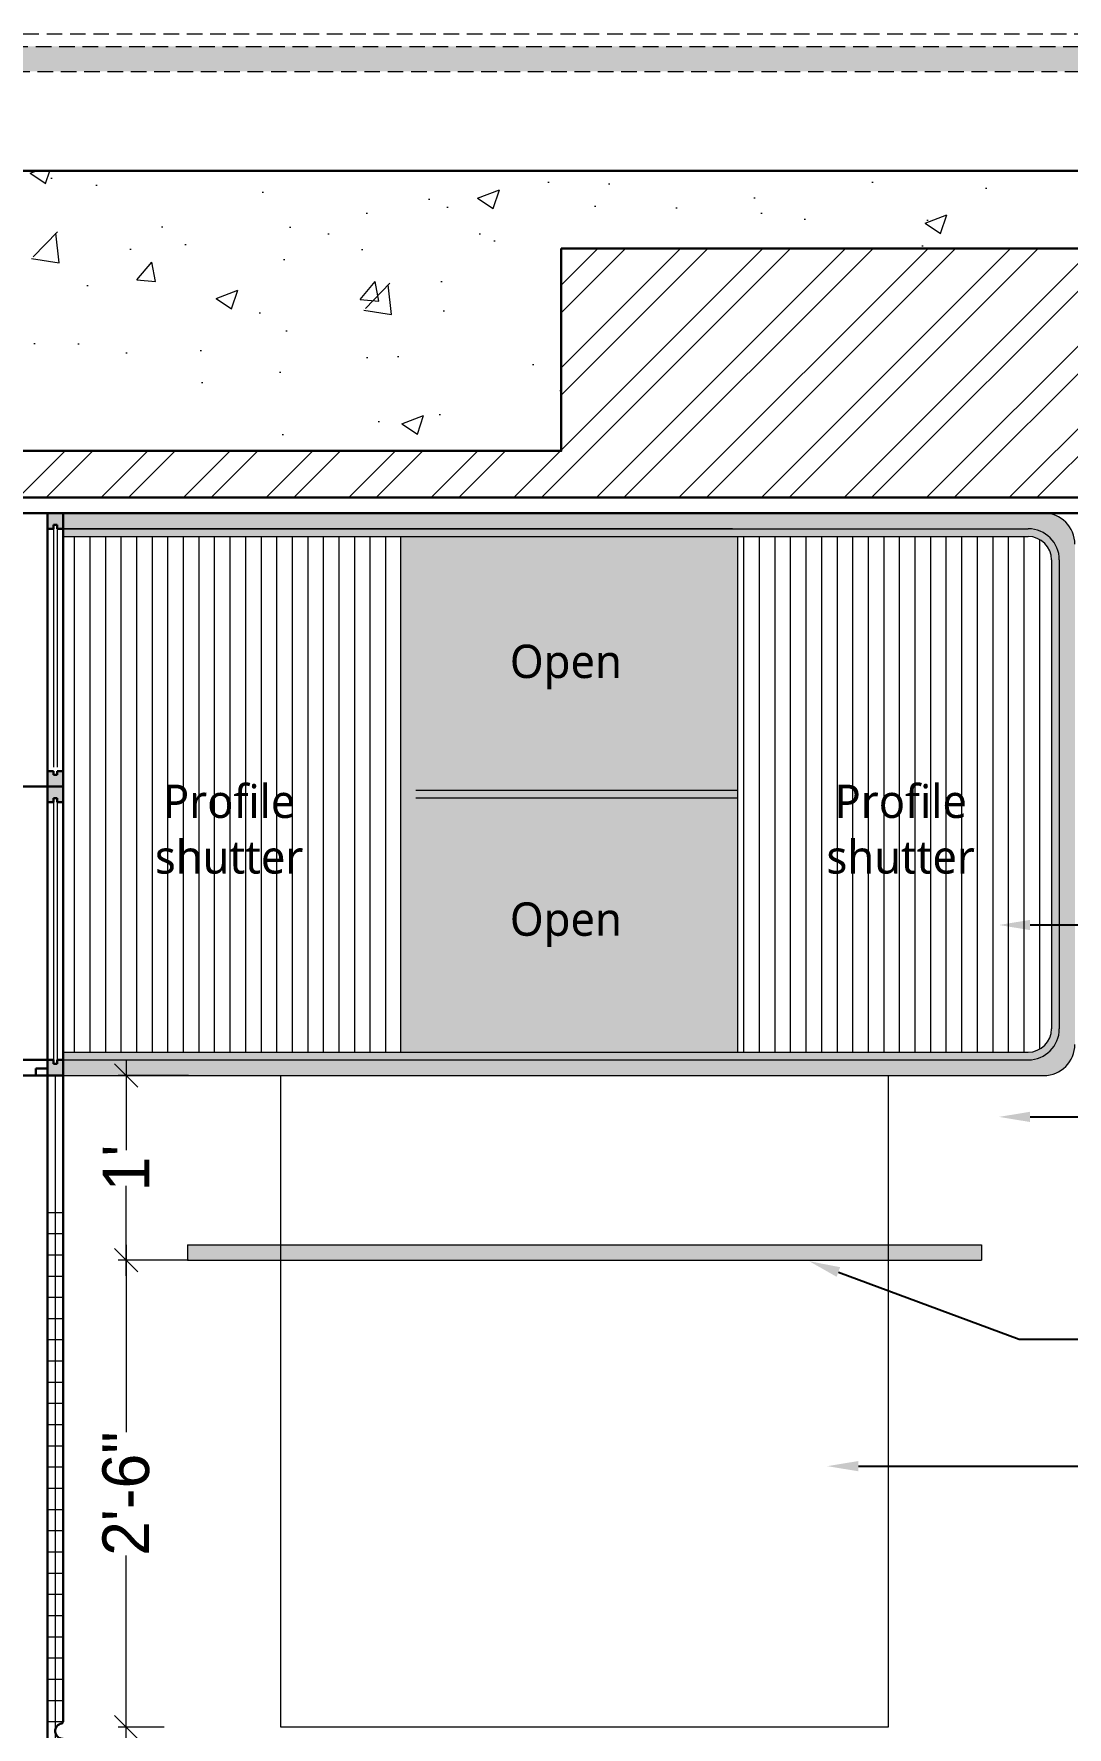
# Model space of a CAD drawing. Header units: millimetres. Extents: x 56222 to 3066687, y -650199 to -121287.
# Drawn here: x 141055.4 to 141121.8, y -184186.2 to -184077.4 of the extents above; entities that cross this region are included whole.
import ezdxf
from ezdxf import colors
from ezdxf.entities.mleader import LeaderData, LeaderLine
from ezdxf.math import Vec2, Vec3

# ---------------------------------------------------------------- set-up
doc = ezdxf.new("R2010")
doc.units = ezdxf.units.MM
doc.header["$MEASUREMENT"] = 0
doc.header["$PDMODE"] = 35
doc.linetypes.add('DASHED', pattern=[0.75, 0.5, -0.25])
doc.linetypes.add('DASHEDX2', pattern=[1.5, 1, -0.5])
doc.layers.get('Defpoints').update_dxf_attribs({"color": 220})
for name, color, linetype, lineweight in [('Dimension', 10, 'DASHEDX2', 20), ('Farniture', 59, 'Continuous', 25), ('FURNITURE', 32, 'Continuous', 9), ('furniture dimensions', 1, 'DASHED', 0), ('FURNITURE-1', 252, 'Continuous', 13), ('HACHA', 253, 'Continuous', 5), ('SECTION ( SLAB PLine )', 104, 'Continuous', 30), ('Text', 7, 'Continuous', 15), ('wall', 7, 'Continuous', 30)]:
    doc.layers.add(name, color=color, linetype=linetype, lineweight=lineweight)
doc.layers.add('str coll', color=6, linetype='Continuous')
doc.styles.add('century g', font='GOTHIC.TTF')
doc.styles.get("Standard").update_dxf_attribs({"font": 'arial.ttf', "height": 6})
doc.styles.add('style4', font='ARIALN.TTF')
doc.dimstyles.new('Archana', dxfattribs={"dimtxt": 2, "dimasz": 0.75, "dimexe": 0.5, "dimexo": 0.5, "dimgap": 0, "dimtad": 0, "dimzin": 0, "dimdsep": 46, "dimlunit": 4, "dimtxsty": 'century g', "dimblk": 'OBLIQUE', "dimcen": 0, "dimdle": 1, "dimclrd": 256, "dimclre": 256, "dimclrt": 256, "dimadec": 0, "dimazin": 0, "dimtfac": 1, "dimtofl": 0, "dimtmove": 1, "dimatfit": 3, "dimfxl": 1, "dimfxlon": 1, "dimtolj": 1, "dimtzin": 0, "dimlwd": -1, "dimlwe": -1, "dimarcsym": 0})

# ---------------------------------------------------------------- blocks, each defined once
blk = doc.blocks.new('_Oblique')
at = {"layer": 'wall', "color": 0, "lineweight": -2}
blk.add_line((-0.5, -0.5), (0.5, 0.5), dxfattribs=at)
blk = doc.blocks.new('*D409')
at = {"layer": 'Defpoints', "color": 0, "linetype": 'Continuous', "lineweight": 30, "transparency": 16777216}
for p in [(141061.31, -184156.24), (141066.28, -184156.24), (141064.25, -184186.24)]:
    blk.add_point(p, dxfattribs=at)
at = {"layer": 'furniture dimensions', "color": 5, "linetype": 'Continuous', "transparency": 16777216}
for p, q in [((141061.31, -184155.24), (141061.31, -184167.29)), ((141065.31, -184156.24), (141060.81, -184156.24)), ((141061.31, -184187.24), (141061.31, -184175.2))]:
    blk.add_line(p, q, dxfattribs=at)
at = {"layer": 'furniture dimensions', "color": 5, "linetype": 'ByBlock', "transparency": 16777216}
blk.add_line((141063.75, -184186.24), (141060.81, -184186.24), dxfattribs=at)
at = {"layer": 'furniture dimensions', "color": 5, "linetype": 'Continuous', "transparency": 16777216, "xscale": 1.5, "yscale": 1.5, "zscale": 1.5}
for p, rotation in [((141061.31, -184156.24), 90), ((141061.31, -184186.24), 270)]:
    blk.add_blockref('_Oblique', p, dxfattribs=dict(at, rotation=rotation))
at = {"layer": 'furniture dimensions', "linetype": 'Continuous', "lineweight": 0, "transparency": 16777216, "insert": (141061.31, -184171.24), "char_height": 3, "attachment_point": 5, "rotation": 90, "style": 'century g'}
blk.add_mtext('\\A1;2\'-6"', dxfattribs=at)
blk = doc.blocks.new('*D454')
at = {"layer": 'Defpoints', "color": 0, "linetype": 'Continuous', "lineweight": 30, "transparency": 16777216}
for p in [(141061.31, -184144.37), (141066.28, -184144.37), (141066.28, -184156.24)]:
    blk.add_point(p, dxfattribs=at)
at = {"layer": 'furniture dimensions', "color": 5, "linetype": 'Continuous', "transparency": 16777216}
for p, q in [((141061.31, -184143.37), (141061.31, -184149.16)), ((141065.31, -184144.37), (141060.81, -184144.37)), ((141061.31, -184157.24), (141061.31, -184151.45))]:
    blk.add_line(p, q, dxfattribs=at)
at = {"layer": 'furniture dimensions', "color": 5, "linetype": 'ByBlock', "transparency": 16777216}
blk.add_line((141065.31, -184156.24), (141060.81, -184156.24), dxfattribs=at)
at = {"layer": 'furniture dimensions', "color": 5, "linetype": 'Continuous', "transparency": 16777216, "xscale": 1.5, "yscale": 1.5, "zscale": 1.5}
for p, rotation in [((141061.31, -184144.37), 90), ((141061.31, -184156.24), 270)]:
    blk.add_blockref('_Oblique', p, dxfattribs=dict(at, rotation=rotation))
at = {"layer": 'furniture dimensions', "linetype": 'Continuous', "lineweight": 0, "transparency": 16777216, "insert": (141061.31, -184150.31), "char_height": 3, "attachment_point": 5, "rotation": 90, "style": 'century g'}
blk.add_mtext("\\A1;1'", dxfattribs=at)

msp = doc.modelspace()

# ---------------------------------------------------------------- hatches: boundary and pattern name
at = {"lineweight": 30, "true_color": 0xc7c8ca}
h = msp.add_hatch(color=9, dxfattribs=at)
h.dxf.hatch_style = 1
h.paths.add_polyline_path([(141057.26, -184143.37), (141056.88, -184143.37), (141056.88, -184143.62), (141056.64, -184143.62), (141056.64, -184143.37), (141056.26, -184143.37), (141056.26, -184144.37), (141057.26, -184144.37)])
h.paths.add_polyline_path([(141057.26, -184125.81), (141056.26, -184125.81), (141056.26, -184126.81), (141056.64, -184126.81), (141056.64, -184126.56), (141056.88, -184126.56), (141056.88, -184126.81), (141057.26, -184126.81)])
h.paths.add_polyline_path([(141057.26, -184124.81), (141056.88, -184124.81), (141056.88, -184125.06), (141056.64, -184125.06), (141056.64, -184124.81), (141056.26, -184124.81), (141056.26, -184125.81), (141057.26, -184125.81)])
h.paths.add_polyline_path([(141057.26, -184108.24), (141056.26, -184108.24), (141056.26, -184109.24), (141056.64, -184109.24), (141056.64, -184108.99), (141056.88, -184108.99), (141056.88, -184109.24), (141057.26, -184109.24)])
at = {"lineweight": 30, "transparency": 33554574}
h = msp.add_hatch(color=34, dxfattribs=at)
h.dxf.hatch_style = 1
h.paths.add_polyline_path([(141120.26, -184108.24), (141057.26, -184108.24), (141057.26, -184109.24), (141100.26, -184109.24), (141119.26, -184109.24, -0.414214), (141121.26, -184111.24), (141121.26, -184133.74), (141122.26, -184133.74), (141122.26, -184122.24), (141122.26, -184110.24, 0.414214)])
h.paths.add_polyline_path([(141122.26, -184133.74), (141121.26, -184133.74), (141121.26, -184141.37, -0.414214), (141119.26, -184143.37), (141057.26, -184143.37), (141057.26, -184144.37), (141120.26, -184144.37, 0.414214), (141122.26, -184142.37)])
at = {"lineweight": 30}
h = msp.add_hatch(color=7, dxfattribs=at)
h.dxf.hatch_style = 1
h.paths.add_polyline_path([(141119.26, -184109.24), (141057.26, -184109.24), (141057.26, -184109.74), (141119.26, -184109.74, -0.414214), (141120.76, -184111.24), (141120.76, -184133.74), (141121.26, -184133.74), (141121.26, -184111.24, 0.414214)])
h.paths.add_polyline_path([(141121.26, -184133.74), (141120.76, -184133.74), (141120.76, -184141.37, -0.414214), (141119.26, -184142.87), (141057.26, -184142.87), (141057.26, -184143.37), (141119.26, -184143.37, 0.414214), (141121.26, -184141.37)])
at = {"lineweight": 30, "transparency": 33554574}
h = msp.add_hatch(color=34, dxfattribs=at)
h.dxf.hatch_style = 1
h.paths.add_polyline_path([(141116.26, -184155.24), (141110.26, -184155.24), (141110.26, -184156.24), (141116.26, -184156.24)])
h.paths.add_polyline_path([(141110.26, -184155.24), (141071.26, -184155.24), (141071.26, -184156.24), (141110.26, -184156.24)])
h.paths.add_polyline_path([(141071.26, -184155.24), (141065.26, -184155.24), (141065.26, -184156.24), (141071.26, -184156.24)])
at = {"layer": 'Dimension', "true_color": 0xd39e00}
h = msp.add_hatch(color=42, dxfattribs=at)
h.paths.add_polyline_path([(140994.01, -184239.84), (141223.59, -184239.84), (141223.59, -184078.25), (140994.01, -184078.25)])
h.paths.add_polyline_path([(140995.62, -184238.23), (141221.98, -184238.23), (141221.98, -184079.86), (140995.62, -184079.86)], flags=16)
at = {"layer": 'FURNITURE', "lineweight": 18, "transparency": 33554600}
h = msp.add_hatch(dxfattribs=at)
h.set_pattern_fill('ANSI31', color=9, scale=8, angle=45)
h.paths.add_polyline_path([(141120.76, -184111.24, 0.414214), (141119.26, -184109.74), (141100.59, -184109.74), (141100.59, -184142.87), (141119.26, -184142.87, 0.414214), (141120.76, -184141.37)])
h.paths.add_polyline_path([(141078.93, -184109.74), (141057.26, -184109.74), (141057.26, -184142.87), (141078.93, -184142.87)])
at = {"layer": 'FURNITURE', "lineweight": 30, "true_color": 0xc8a668, "transparency": 33554485}
h = msp.add_hatch(color=43, dxfattribs=at)
h.dxf.hatch_style = 1
h.paths.add_polyline_path([(141100.59, -184109.74), (141078.93, -184109.74), (141078.93, -184142.87), (141100.59, -184142.87)])
at = {"layer": 'FURNITURE', "lineweight": 0, "true_color": 0x000000, "transparency": 33554687}
h = msp.add_hatch(color=18, dxfattribs=at)
h.dxf.hatch_style = 1
h.paths.add_polyline_path([(141100.59, -184126.06), (141078.93, -184126.06), (141078.93, -184126.56), (141100.59, -184126.56)])
at = {"layer": 'FURNITURE-1', "lineweight": 18, "true_color": 0xc7c8ca}
h = msp.add_hatch(dxfattribs=at)
h.set_pattern_fill('AR-CONC', color=9, scale=2)
h.set_pattern_definition([(50, (1929.608, -6.452), (14.34520365, -1.2550427), [1.5, -16.5]), (355, (1929.608, -6.452), (-2.7750267, 15.0438427), [1.2, -13.2]), (100.4514445, (1930.803, -6.556), (11.5701769, 13.7887998), [1.2748038, -14.0228422]), (46.1842, (1929.608, -2.452), (21.3448266, -3.3103856), [2.25, -24.75]), (96.635635, (1931.387, -2.727), (18.693239, 19.482372), [1.9122068, -21.0342752]), (351.184164, (1929.608, -2.452), (18.693239, 19.482372), [1.8, -19.8]), (21, (1931.608, -3.452), (11.93814104, -8.0523778), [1.5, -16.5]), (326, (1931.608, -3.452), (4.8663066, 14.5030009), [1.2, -13.2]), (71.451445, (1932.603, -4.123), (16.8044475, 6.45062306), [1.2748038, -14.0228422]), (37.5, (1929.608, -6.4516), (0.24319711, 6.65787708), [0, -13.04, 0, -13.4, 0, -13.25]), (7.5, (1929.608, -6.4516), (5.26139075, 7.88823424), [0, -7.64, 0, -12.74, 0, -5.05]), (327.5, (1925.148, -6.4516), (10.67644872, -0.45109743), [0, -5, 0, -15.6, 0, -20.7]), (317.5, (1923.148, -6.452), (11.6637234, 2.00209965), [0, -6.5, 0, -10.36, 0, -14.7])])
h.paths.add_polyline_path([(141089.26, -184091.24), (141161.26, -184091.24), (141161.26, -184099.57), (141170.26, -184099.57), (141170.26, -184091.24), (141172.79, -184091.24), (141172.79, -184086.24), (141015.97, -184086.24), (141015.97, -184091.24), (141032.26, -184091.24), (141032.26, -184104.24), (141089.26, -184104.24)])
at = {"layer": 'FURNITURE-1', "lineweight": 18, "transparency": 33554572}
h = msp.add_hatch(dxfattribs=at)
h.set_pattern_fill('ANSI32', color=6, scale=10)
h.set_pattern_definition([(45, (1929.608, -6.4516), (-2.65165043, 2.65165043), []), (45, (1931.3758, -6.4516), (-2.65165043, 2.65165043), [])])
h.paths.add_polyline_path([(141161.26, -184091.24), (141089.26, -184091.24), (141089.26, -184104.24), (141032.26, -184104.24), (141032.26, -184107.24), (141161.26, -184107.24), (141161.26, -184104.24)])

# ---------------------------------------------------------------- linework, layer by layer
at = {"layer": 'Dimension', "color": 42, "true_color": 0xd39e00, "elevation": 0.24}
for points in [[(140993.21, -184077.44), (141224.4, -184077.44), (141224.4, -184240.65), (140993.21, -184240.65)], [(140994.01, -184078.25), (141223.59, -184078.25), (141223.59, -184239.84), (140994.01, -184239.84)], [(140995.62, -184079.86), (141221.98, -184079.86), (141221.98, -184238.23), (140995.62, -184238.23)]]:
    msp.add_lwpolyline(points, close=True, dxfattribs=at)
at = {"layer": 'Farniture', "lineweight": 0}
for p, q in [((141100.59, -184126.06), (141079.93, -184126.06)), ((141100.59, -184126.56), (141079.93, -184126.56))]:
    msp.add_line(p, q, dxfattribs=at)
at = {"layer": 'FURNITURE', "lineweight": 30}
for p, q in [((141032.26, -184108.24), (141057.26, -184108.24)), ((141056.26, -184108.24), (141056.26, -184215.24)), ((141057.26, -184108.24), (141056.26, -184108.24)), ((141057.26, -184108.24), (141057.26, -184143.37)), ((141056.26, -184110.3), (141056.26, -184125.3)), ((141057.26, -184110.3), (141057.26, -184125.3)), ((141056.26, -184124.81), (141056.26, -184125.81)), ((141032.26, -184125.81), (141056.26, -184125.81)), ((141057.26, -184125.81), (141056.26, -184125.81)), ((141056.26, -184125.81), (141056.26, -184125.81)), ((141056.26, -184129.37), (141056.26, -184144.37)), ((141057.26, -184129.37), (141057.26, -184144.37)), ((141032.26, -184143.37), (141056.26, -184143.37)), ((141056.26, -184143.37), (141056.26, -184144.37)), ((141032.26, -184144.37), (141057.26, -184144.37)), ((141055.51, -184144.37), (141055.51, -184143.92)), ((141055.51, -184143.92), (141056.26, -184143.92)), ((141056.26, -184144.37), (141056.26, -184144.37)), ((141057.26, -184144.37), (141057.26, -184185.9))]:
    msp.add_line(p, q, dxfattribs=at)
at = {"layer": 'FURNITURE', "lineweight": 0}
for p, q in [((141057.26, -184108.24), (141122.26, -184108.24)), ((141057.26, -184109.24), (141119.26, -184109.24)), ((141100.26, -184109.24), (141057.26, -184109.24)), ((141057.26, -184109.74), (141119.26, -184109.74)), ((141078.93, -184109.74), (141078.93, -184142.87)), ((141100.59, -184109.74), (141100.59, -184142.87)), ((141120.76, -184111.24), (141120.76, -184141.37)), ((141121.26, -184111.24), (141121.26, -184141.37)), ((141057.26, -184142.87), (141119.26, -184142.87)), ((141057.26, -184143.37), (141119.26, -184143.37)), ((141056.76, -184144.37), (141056.76, -184186.99)), ((141057.26, -184144.37), (141120.26, -184144.37)), ((141057.26, -184153.19), (141056.26, -184153.19)), ((141057.26, -184154.55), (141056.26, -184154.55)), ((141065.26, -184155.24), (141116.26, -184155.24)), ((141065.26, -184155.24), (141065.26, -184156.24)), ((141116.26, -184155.24), (141116.26, -184156.24)), ((141057.26, -184155.91), (141056.26, -184155.91)), ((141065.26, -184156.24), (141116.26, -184156.24)), ((141057.26, -184157.28), (141056.26, -184157.28)), ((141057.26, -184158.64), (141056.26, -184158.64)), ((141057.26, -184160), (141056.26, -184160)), ((141057.26, -184161.36), (141056.26, -184161.36)), ((141057.26, -184162.73), (141056.26, -184162.73)), ((141057.26, -184164.09), (141056.26, -184164.09)), ((141057.26, -184165.45), (141056.26, -184165.45)), ((141057.26, -184166.82), (141056.26, -184166.82)), ((141057.26, -184168.18), (141056.26, -184168.18)), ((141057.26, -184169.54), (141056.26, -184169.54)), ((141057.26, -184170.91), (141056.26, -184170.91)), ((141057.26, -184172.27), (141056.26, -184172.27)), ((141057.26, -184173.63), (141056.26, -184173.63)), ((141057.26, -184175), (141056.26, -184175)), ((141057.26, -184176.36), (141056.26, -184176.36)), ((141057.26, -184177.72), (141056.26, -184177.72)), ((141057.26, -184179.08), (141056.26, -184179.08)), ((141057.26, -184179.08), (141056.26, -184179.08)), ((141057.26, -184180.45), (141056.26, -184180.45)), ((141057.26, -184181.81), (141056.26, -184181.81)), ((141057.26, -184183.17), (141056.26, -184183.17)), ((141057.26, -184184.54), (141056.26, -184184.54)), ((141057.26, -184185.9), (141056.26, -184185.9))]:
    msp.add_line(p, q, dxfattribs=at)
at = {"layer": 'FURNITURE', "linetype": 'ByBlock', "lineweight": 30}
for p, q in [((141056.88, -184108.99), (141056.64, -184108.99)), ((141056.64, -184108.99), (141056.64, -184109.24)), ((141056.88, -184109.24), (141056.88, -184108.99)), ((141056.64, -184125.06), (141056.64, -184124.81)), ((141056.88, -184125.06), (141056.64, -184125.06)), ((141056.88, -184124.81), (141056.88, -184125.06)), ((141056.88, -184126.56), (141056.64, -184126.56)), ((141056.64, -184126.56), (141056.64, -184126.81)), ((141056.88, -184126.81), (141056.88, -184126.56)), ((141056.64, -184143.62), (141056.64, -184143.37)), ((141056.88, -184143.62), (141056.64, -184143.62)), ((141056.88, -184143.37), (141056.88, -184143.62))]:
    msp.add_line(p, q, dxfattribs=at)
for points in [[(141056.64, -184109.24), (141056.26, -184109.24), (141056.26, -184108.24), (141057.26, -184108.24), (141057.26, -184109.24), (141056.88, -184109.24)], [(141056.64, -184124.81), (141056.26, -184124.81), (141056.26, -184125.81), (141057.26, -184125.81), (141057.26, -184124.81), (141056.88, -184124.81)], [(141056.64, -184126.81), (141056.26, -184126.81), (141056.26, -184125.81), (141057.26, -184125.81), (141057.26, -184126.81), (141056.88, -184126.81)], [(141056.64, -184143.37), (141056.26, -184143.37), (141056.26, -184144.37), (141057.26, -184144.37), (141057.26, -184143.37), (141056.88, -184143.37)]]:
    msp.add_lwpolyline(points, dxfattribs=at)
at = {"layer": 'FURNITURE', "lineweight": 0}
for centre, radius, start, end in [((141120.26, -184110.24), 2, 0, 90), ((141119.26, -184111.24), 2, 0, 90), ((141119.26, -184111.24), 1.5, 0, 90), ((141119.26, -184141.37), 2, 270, 0), ((141119.26, -184141.37), 1.5, 270, 0), ((141120.26, -184142.37), 2, 270, 0)]:
    msp.add_arc(centre, radius, start, end, dxfattribs=at)
at = {"layer": 'FURNITURE', "lineweight": 30}
for centre, radius, start, end in [((141057.26, -184186.49), 0.5, 99.2554, 270.4016), ((141057.16, -184185.9), 0.1, 279.2554, 0)]:
    msp.add_arc(centre, radius, start, end, dxfattribs=at)
at = {"layer": 'furniture dimensions', "color": 4, "linetype": 'ByBlock'}
for p, q in [((141056.64, -184108.99), (141056.64, -184124.55)), ((141056.88, -184108.99), (141056.88, -184124.55)), ((141056.64, -184126.81), (141056.64, -184143.62)), ((141056.88, -184126.81), (141056.88, -184143.62))]:
    msp.add_line(p, q, dxfattribs=at)
at = {"layer": 'HACHA', "color": 252, "lineweight": 0, "true_color": 0x939598}
msp.add_lwpolyline([(141071.26, -184144.37), (141110.26, -184144.37), (141110.26, -184186.24), (141071.26, -184186.24)], close=True, dxfattribs=at)
at = {"layer": 'SECTION ( SLAB PLine )', "color": 1}
for p, q in [((141015.97, -184086.24), (141172.79, -184086.24)), ((141089.26, -184091.24), (141161.26, -184091.24))]:
    msp.add_line(p, q, dxfattribs=at)
msp.add_lwpolyline([(141089.26, -184091.24), (141089.26, -184104.24), (141032.26, -184104.24)], dxfattribs=at)
at = {"layer": 'str coll', "lineweight": 30}
for p, q in [((141161.31, -184107.24), (141032.26, -184107.24)), ((141161.31, -184108.24), (141032.26, -184108.24))]:
    msp.add_line(p, q, dxfattribs=at)

# ---------------------------------------------------------------- texts
at = {"layer": 'Text', "ltscale": 20, "char_height": 2.1436, "attachment_point": 1}
for s, insert, width in [('{\\fMalgun Gothic|b0|i0|c0|p34;\\C1;Open}', (141085.96, -184116.69), 39.2778), ('\\pxqc;{\\fMalgun Gothic|b0|i0|c0|p34;\\C1;Profile \\Pshutter}', (141058.38, -184125.68), 19.1028), ('\\pxqc;{\\fMalgun Gothic|b0|i0|c0|p34;\\C1;Profile \\Pshutter}', (141101.52, -184125.68), 19.1028), ('{\\fMalgun Gothic|b0|i0|c0|p34;\\C1;Open}', (141085.96, -184133.25), 39.2778)]:
    msp.add_mtext(s, dxfattribs=dict(at, insert=insert, width=width))

# ---------------------------------------------------------------- dimensions: what is measured, and where the dimension line sits
at = {"layer": 'furniture dimensions', "color": 5, "linetype": 'Continuous', "lineweight": 0}
for base, p1, p2, picture, middle in [((141061.31, -184144.37), (141066.28, -184156.24), (141066.28, -184144.37), '*D454', (141061.31, -184150.31)), ((141061.31, -184156.24), (141064.25, -184186.24), (141066.28, -184156.24), '*D409', (141061.31, -184171.24))]:
    dim = msp.add_linear_dim(base=base, p1=p1, p2=p2, angle=90, dimstyle='Archana', override={"dimtxt": 3, "dimasz": 1.5, "dimdec": 0, "dimclrd": 5, "dimclre": 5, "dimfxl": 4}, dxfattribs=at)
    dim.commit()
    dim.dimension.update_dxf_attribs({"geometry": picture, "text_midpoint": middle})

# ---------------------------------------------------------------- leaders
at = {"layer": 'Text', "color": 1, "lineweight": 0, "ltscale": 20}
ml = msp.add_multileader_mtext('Standard', dxfattribs=at)
ml.set_content('Profile \\Pshutter', color=1, style='style4')
ml.set_leader_properties()
ml.build(insert=Vec2(0, 0))
ml.multileader.update_dxf_attribs({"dogleg_length": 2.02, "arrow_head_size": 2})
ctx = ml.context
ctx.base_point, ctx.char_height, ctx.arrow_head_size, ctx.landing_gap_size, ctx.plane_origin = Vec3(141173.39, -184134.7), 3, 2, 0.4, Vec3(141106.35, -184134.7)
notes = []
notes.append((ctx, [(0, (1, 1, 0), (141171.36, -184134.7), (1, 0), 2.02, [(0, [(141117.38, -184134.7)], 0, [])])]))
ctx.mtext.insert = Vec3(141173.79, -184133.18)
ml = msp.add_multileader_mtext('Standard', dxfattribs=at)
ml.set_content('Paint', color=1, style='style4')
ml.set_leader_properties()
ml.build(insert=Vec2(0, 0))
ml.multileader.update_dxf_attribs({"dogleg_length": 2.02, "arrow_head_size": 2})
ctx = ml.context
ctx.base_point, ctx.char_height, ctx.arrow_head_size, ctx.landing_gap_size, ctx.plane_origin = Vec3(141173.39, -184147.03), 3, 2, 0.4, Vec3(141106.35, -184147.03)
notes.append((ctx, [(0, (1, 1, 0), (141171.36, -184147.03), (1, 0), 2.02, [(0, [(141117.38, -184147.03)], 0, [])])]))
ctx.mtext.insert = Vec3(141173.79, -184145.51)
ml = msp.add_multileader_mtext('Standard', dxfattribs=at)
ml.set_content('Shelf', color=1, style='style4')
ml.set_leader_properties()
ml.build(insert=Vec2(0, 0))
ml.multileader.update_dxf_attribs({"dogleg_length": 2.02, "arrow_head_size": 2})
ctx = ml.context
ctx.base_point, ctx.char_height, ctx.arrow_head_size, ctx.landing_gap_size, ctx.plane_origin = Vec3(141173.9, -184161.3), 3, 2, 0.4, Vec3(141106.35, -184158.81)
notes.append((ctx, [(0, (1, 1, 0), (141118.68, -184161.3), (1, 0), 55.22, [(0, [(141105.19, -184156.3)], 0, [])])]))
ctx.mtext.insert = Vec3(141174.3, -184159.78)
ml = msp.add_multileader_mtext('Standard', dxfattribs=at)
ml.set_content('Texture/\\PStone', color=1, style='style4')
ml.set_leader_properties()
ml.build(insert=Vec2(0, 0))
ml.multileader.update_dxf_attribs({"dogleg_length": 2.02, "arrow_head_size": 2})
ctx = ml.context
ctx.base_point, ctx.char_height, ctx.arrow_head_size, ctx.landing_gap_size, ctx.plane_origin = Vec3(141173.39, -184169.47), 3, 2, 0.4, Vec3(141106.35, -184169.47)
notes.append((ctx, [(0, (1, 1, 0), (141171.36, -184169.47), (1, 0), 2.02, [(0, [(141106.35, -184169.47)], 0, [])])]))
ctx.mtext.insert, ctx.mtext.width = Vec3(141173.79, -184167.94), 11.4168
for ctx, leaders in notes:
    for number, flags, end, landing, length, lines in leaders:
        leader = LeaderData()
        leader.index, (leader.has_last_leader_line, leader.has_dogleg_vector, leader.attachment_direction) = number, flags
        leader.last_leader_point, leader.dogleg_vector, leader.dogleg_length = Vec3(end), Vec3(landing), length
        for number, points, colour, breaks in lines:
            line = LeaderLine()
            line.index, line.vertices, line.color, line.breaks = number, Vec3.list(points), colors.encode_raw_color(colour), breaks
            leader.lines.append(line)
        ctx.leaders.append(leader)

doc.saveas('drawing.dxf')
